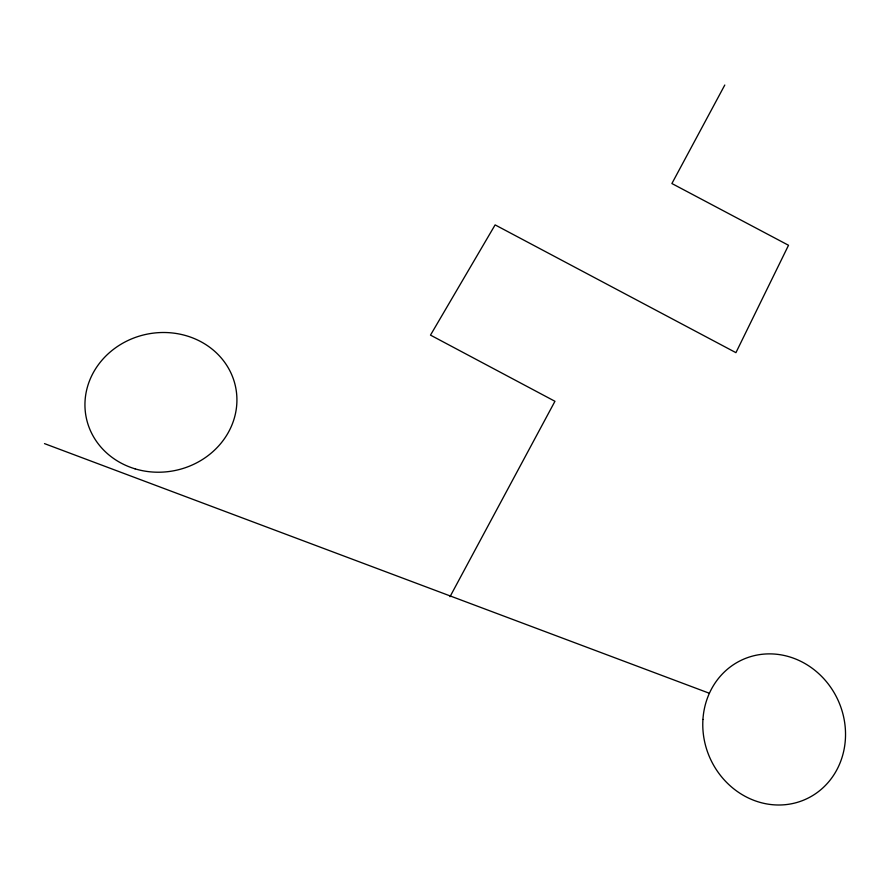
<?xml version="1.0" encoding="UTF-8"?>
<svg xmlns="http://www.w3.org/2000/svg" width="890" height="890" viewBox="0 0 890 890"><rect width="100%" height="100%" fill="white"/><g stroke="black" fill="none" stroke-linecap="round" stroke-linejoin="round"><path stroke-width="1.33" d="M450.017 596.678L554.948 401.29L430.493 335.118L495.118 224.892L735.93 352.663L788.518 245.273L671.894 183.529L724.794 85.028M44.5 443.62L708.685 693.01M135.08 468.841A76.228 69.598 -11.2 0 0 235.739 387.706A76.228 69.598 -11.2 0 0 111.973 350.526A76.228 69.598 -11.2 0 0 135.08 468.841M702.933 719.454A76.607 70.254 65.6 0 0 805.595 799.298A76.607 70.254 65.6 0 0 813.927 669.569A76.607 70.254 65.6 0 0 702.933 719.454"/></g></svg>
